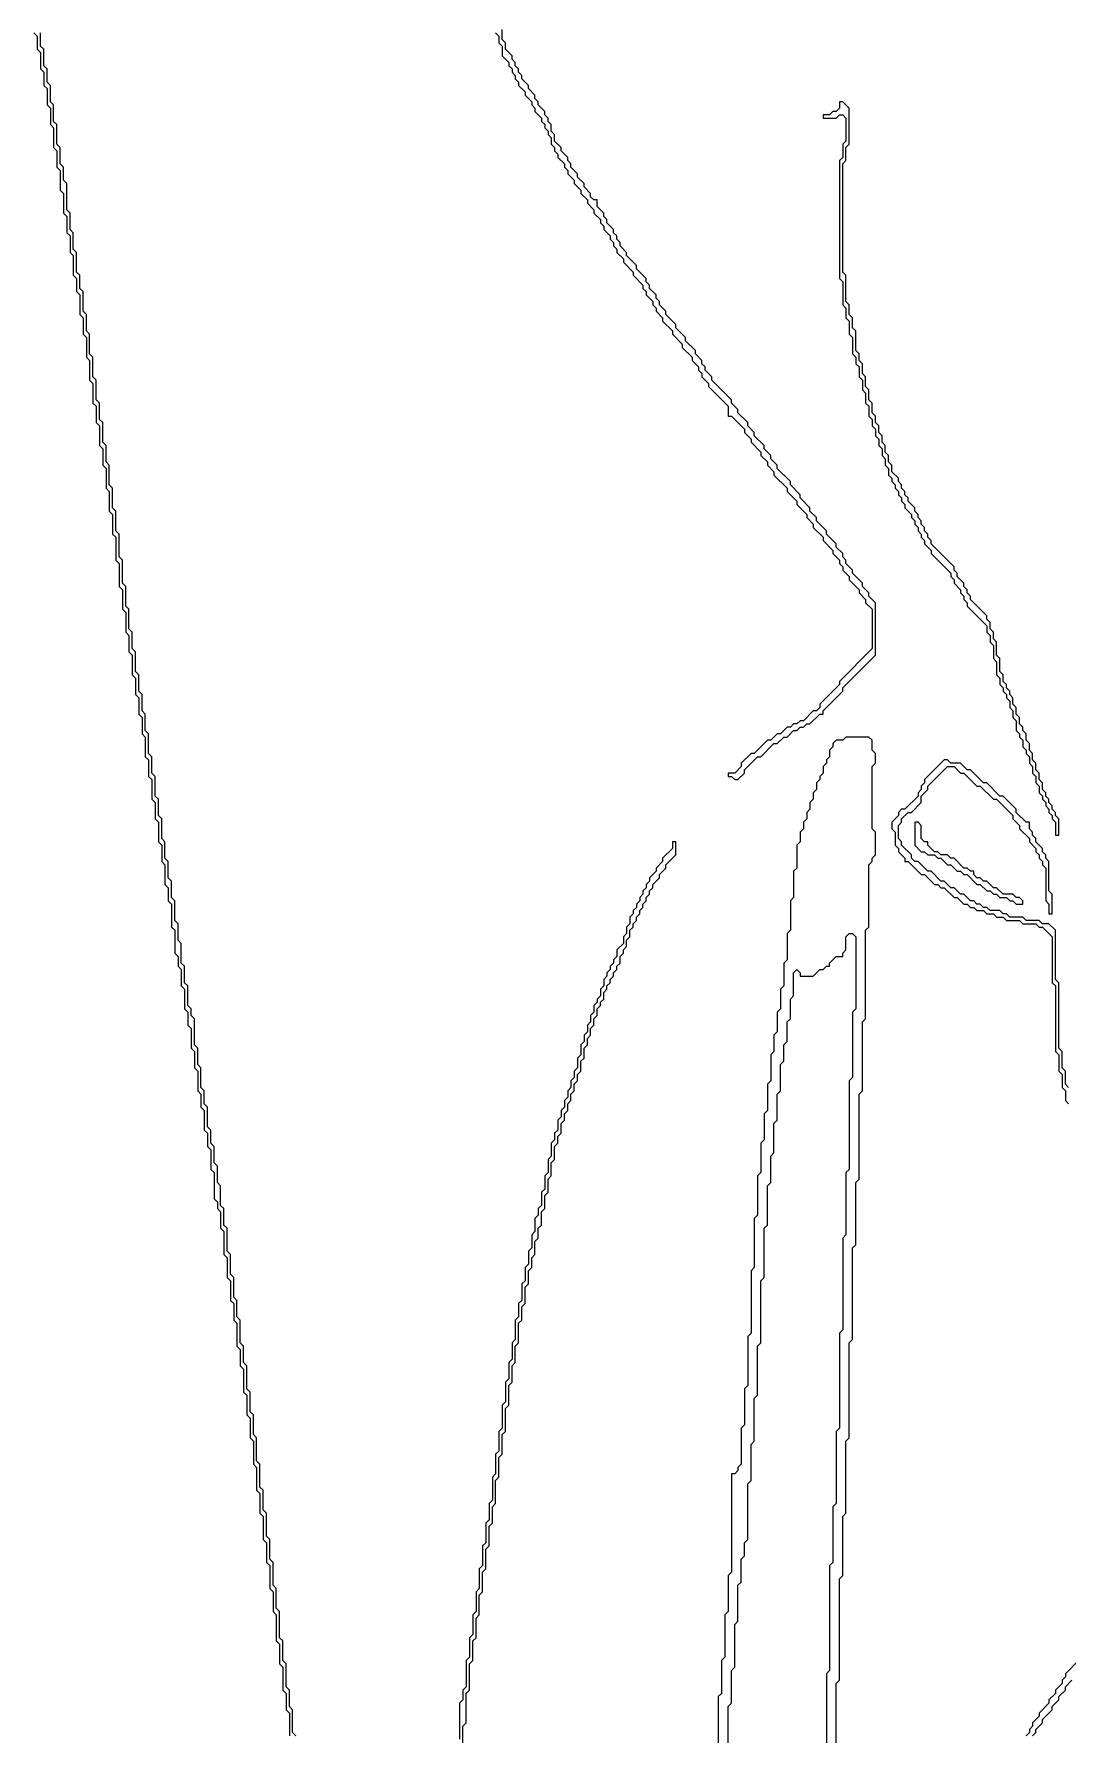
# Model space of a CAD drawing. Header units: metres. Extents: x 0 to 500, y 0 to 703.
# Drawn here: x 292.1 to 331.6, y 103.8 to 168.7 of the extents above; entities that cross this region are included whole.
import ezdxf

# ---------------------------------------------------------------- set-up
doc = ezdxf.new("R2010")
doc.units = ezdxf.units.M

msp = doc.modelspace()

# ---------------------------------------------------------------- linework, layer by layer
for points in [[(292.125, 168.75), (292.25, 168.625), (292.25, 168.125), (292.375, 168), (292.375, 167.375), (292.5, 167.25), (292.5, 166.75), (292.625, 166.625), (292.625, 166), (292.75, 165.875), (292.75, 165.25), (292.875, 165.125), (292.875, 164.375), (293, 164.25), (293, 163.625), (293.125, 163.5), (293.125, 162.75), (293.25, 162.625), (293.25, 161.875), (293.375, 161.75), (293.375, 161.125), (293.5, 161), (293.5, 160.375), (293.625, 160.25), (293.625, 159.5), (293.75, 159.375), (293.75, 158.875), (293.875, 158.75), (293.875, 158), (294, 157.875), (294, 157.25), (294.125, 157.125), (294.125, 156.375), (294.25, 156.25), (294.25, 155.5), (294.375, 155.375), (294.375, 154.625), (294.5, 154.5), (294.5, 153.875), (294.625, 153.75), (294.625, 153), (294.75, 152.875), (294.75, 152.25), (294.875, 152.125), (294.875, 151.375), (295, 151.25), (295, 150.5), (295.125, 150.375), (295.125, 149.625), (295.25, 149.5), (295.25, 148.625), (295.375, 148.5), (295.375, 147.625), (295.5, 147.5), (295.5, 146.75), (295.625, 146.625), (295.625, 145.875), (295.75, 145.75), (295.75, 145.125), (295.875, 145), (295.875, 144.25), (296, 144.125), (296, 143.5), (296.125, 143.375), (296.125, 142.75), (296.25, 142.625), (296.25, 142), (296.375, 141.875), (296.375, 141.125), (296.5, 141), (296.5, 140.375), (296.625, 140.25), (296.625, 139.5), (296.75, 139.375), (296.75, 138.75), (296.875, 138.625), (296.875, 137.875), (297, 137.75), (297, 137.125), (297.125, 137), (297.125, 136.25), (297.25, 136.125), (297.25, 135.625), (297.375, 135.5), (297.375, 134.625), (297.5, 134.5), (297.5, 133.625), (297.625, 133.5), (297.625, 133.125), (297.75, 133), (297.75, 132.375), (297.875, 132.25), (297.875, 131.5), (298, 131.375), (298, 130.875), (298.125, 130.75), (298.125, 130), (298.25, 129.875), (298.25, 129.25), (298.375, 129.125), (298.375, 128.375), (298.5, 128.25), (298.5, 127.75), (298.625, 127.625), (298.625, 126.875), (298.75, 126.75), (298.75, 126.25), (298.875, 126.125), (298.875, 125.375), (299, 125.25), (299, 124.25), (299.125, 124.125), (299.125, 123.875), (299.25, 123.75), (299.25, 123.125), (299.375, 123), (299.375, 122.125), (299.5, 122), (299.5, 121.25), (299.625, 121.125), (299.625, 120.375), (299.75, 120.25), (299.75, 119.625), (299.875, 119.5), (299.875, 118.625), (300, 118.5), (300, 117.875), (300.125, 117.75), (300.125, 116.875), (300.25, 116.75), (300.25, 116), (300.375, 115.875), (300.375, 115.125), (300.5, 115), (300.5, 114.125), (300.625, 114), (300.625, 113.125), (300.75, 113), (300.75, 112.25), (300.875, 112.125), (300.875, 111.25), (301, 111.125), (301, 110.375), (301.125, 110.25), (301.125, 109.375), (301.25, 109.25), (301.25, 108.5), (301.375, 108.375), (301.375, 107.375), (301.5, 107.25), (301.5, 106.5), (301.625, 106.375), (301.625, 105.5), (301.75, 105.375), (301.75, 104.75), (301.875, 104.625), (301.875, 103.75)], [(302.125, 103.75), (302, 103.875), (302, 104.75), (301.875, 104.875), (301.875, 105.5), (301.75, 105.625), (301.75, 106.5), (301.625, 106.625), (301.625, 107.375), (301.5, 107.5), (301.5, 108.5), (301.375, 108.625), (301.375, 109.375), (301.25, 109.5), (301.25, 110.375), (301.125, 110.5), (301.125, 111.25), (301, 111.375), (301, 112.25), (300.875, 112.375), (300.875, 113.125), (300.75, 113.25), (300.75, 114.125), (300.625, 114.25), (300.625, 115.125), (300.5, 115.25), (300.5, 116), (300.375, 116.125), (300.375, 116.875), (300.25, 117), (300.25, 117.875), (300.125, 118), (300.125, 118.625), (300, 118.75), (300, 119.625), (299.875, 119.75), (299.875, 120.375), (299.75, 120.5), (299.75, 121.25), (299.625, 121.375), (299.625, 122.125), (299.5, 122.25), (299.5, 123.125), (299.375, 123.25), (299.375, 123.875), (299.25, 124), (299.25, 124.75), (299.125, 124.875), (299.125, 125.5), (299, 125.625), (299, 126.25), (298.875, 126.375), (298.875, 126.875), (298.75, 127), (298.75, 127.75), (298.625, 127.875), (298.625, 128.375), (298.5, 128.5), (298.5, 129.25), (298.375, 129.375), (298.375, 130), (298.25, 130.125), (298.25, 131.125), (298.125, 131.25), (298.125, 131.5), (298, 131.625), (298, 132.375), (297.875, 132.5), (297.875, 133.125), (297.75, 133.25), (297.75, 134), (297.625, 134.125), (297.625, 134.75), (297.5, 134.875), (297.5, 135.625), (297.375, 135.75), (297.375, 136.375), (297.25, 136.5), (297.25, 137.125), (297.125, 137.25), (297.125, 137.875), (297, 138), (297, 138.75), (296.875, 138.875), (296.875, 139.5), (296.75, 139.625), (296.75, 140.375), (296.625, 140.5), (296.625, 141.125), (296.5, 141.25), (296.5, 142), (296.375, 142.125), (296.375, 142.75), (296.25, 142.875), (296.25, 143.5), (296.125, 143.625), (296.125, 144.25), (296, 144.375), (296, 145.125), (295.875, 145.25), (295.875, 145.875), (295.75, 146), (295.75, 146.75), (295.625, 146.875), (295.625, 147.625), (295.5, 147.75), (295.5, 148.625), (295.375, 148.75), (295.375, 149.625), (295.25, 149.75), (295.25, 150.5), (295.125, 150.625), (295.125, 151.375), (295, 151.5), (295, 152.25), (294.875, 152.375), (294.875, 153), (294.75, 153.125), (294.75, 153.875), (294.625, 154), (294.625, 154.625), (294.5, 154.75), (294.5, 155.5), (294.375, 155.625), (294.375, 156.375), (294.25, 156.5), (294.25, 157.25), (294.125, 157.375), (294.125, 158), (294, 158.125), (294, 158.875), (293.875, 159), (293.875, 159.5), (293.75, 159.625), (293.75, 160.375), (293.625, 160.5), (293.625, 161.125), (293.5, 161.25), (293.5, 161.875), (293.375, 162), (293.375, 163), (293.25, 163.125), (293.25, 163.625), (293.125, 163.75), (293.125, 164.375), (293, 164.5), (293, 165.25), (292.875, 165.375), (292.875, 166), (292.75, 166.125), (292.75, 166.75), (292.625, 166.875), (292.625, 167.375), (292.5, 167.5), (292.5, 168.125), (292.375, 168.25), (292.375, 168.75)], [(309.75, 168.75), (309.875, 168.625), (309.875, 168.375), (310, 168.25), (310, 167.875), (310.25, 167.625), (310.25, 167.5), (310.375, 167.375), (310.375, 167.25), (310.5, 167.125), (310.5, 167), (310.625, 166.875), (310.625, 166.75), (310.875, 166.5), (310.875, 166.375), (311.125, 166.125), (311.125, 166), (311.25, 165.875), (311.25, 165.75), (311.5, 165.5), (311.5, 165.375), (311.625, 165.25), (311.625, 165.125), (311.75, 165), (311.75, 164.875), (311.875, 164.75), (311.875, 164.5), (312, 164.375), (312, 164.25), (312.125, 164.125), (312.125, 164), (312.375, 163.75), (312.375, 163.625), (312.5, 163.5), (312.5, 163.375), (312.75, 163.125), (312.75, 163), (313, 162.75), (313, 162.625), (313.25, 162.375), (313.25, 162.25), (313.5, 162), (313.5, 161.875), (313.75, 161.625), (313.75, 161.5), (313.875, 161.375), (313.875, 161.25), (314.125, 161), (314.125, 160.875), (314.25, 160.75), (314.25, 160.625), (314.375, 160.5), (314.375, 160.375), (314.625, 160.125), (314.625, 160), (315, 159.625), (315, 159.5), (315.375, 159.125), (315.375, 159), (315.5, 158.875), (315.5, 158.75), (315.75, 158.5), (315.75, 158.375), (315.875, 158.25), (315.875, 158.125), (316.125, 157.875), (316.125, 157.75), (316.5, 157.375), (316.5, 157.25), (316.875, 156.875), (316.875, 156.75), (317.25, 156.375), (317.25, 156.25), (317.5, 156), (317.5, 155.875), (317.625, 155.75), (317.625, 155.625), (317.875, 155.375), (317.875, 155.25), (318.625, 154.5), (318.625, 154.125), (318.75, 154.125), (319.25, 153.625), (319.25, 153.5), (319.5, 153.25), (319.5, 153.125), (319.875, 152.75), (319.875, 152.625), (320.125, 152.375), (320.125, 152.25), (320.375, 152), (320.375, 151.875), (320.875, 151.375), (320.875, 151.25), (321.25, 150.875), (321.25, 150.75), (321.625, 150.375), (321.625, 150.25), (321.875, 150), (321.875, 149.875), (322.25, 149.5), (322.25, 149.375), (322.625, 149), (322.625, 148.875), (322.875, 148.625), (322.875, 148.5), (323, 148.375), (323, 148.25), (323.25, 148), (323.25, 147.875), (323.625, 147.5), (323.625, 147.375), (323.875, 147.125), (323.875, 147), (324.125, 146.75), (324.125, 145.25), (322.875, 144), (322.875, 143.875), (322.125, 143.125), (322.125, 143), (322, 142.875), (321.875, 142.875), (321.5, 142.5), (321.375, 142.5), (321.25, 142.375), (321.125, 142.375), (321, 142.25), (320.875, 142.25), (320.625, 142), (320.5, 142), (320.25, 141.75), (320.125, 141.75), (319.625, 141.25), (319.5, 141.25), (319.125, 140.875), (319.125, 140.75), (318.875, 140.5), (318.625, 140.5), (318.625, 140.375), (318.75, 140.375), (318.875, 140.25), (319, 140.25), (319.25, 140.5), (319.25, 140.625), (319.75, 141.125), (319.875, 141.125), (320.375, 141.625), (320.5, 141.625), (320.75, 141.875), (320.875, 141.875), (321.125, 142.125), (321.25, 142.125), (321.375, 142.25), (321.5, 142.25), (321.625, 142.375), (321.75, 142.375), (322.125, 142.75), (322.25, 142.75), (322.25, 142.875), (323, 143.625), (323, 143.75), (324.25, 145), (324.25, 147), (324, 147.25), (324, 147.375), (323.75, 147.625), (323.75, 147.75), (323.375, 148.125), (323.375, 148.25), (323.125, 148.5), (323.125, 148.625), (323, 148.75), (323, 148.875), (322.75, 149.125), (322.75, 149.25), (322.375, 149.625), (322.375, 149.75), (322, 150.125), (322, 150.25), (321.75, 150.5), (321.75, 150.625), (321.375, 151), (321.375, 151.125), (321, 151.5), (321, 151.625), (320.5, 152.125), (320.5, 152.25), (320.25, 152.5), (320.25, 152.625), (320, 152.875), (320, 153), (319.625, 153.375), (319.625, 153.5), (319.375, 153.75), (319.375, 153.875), (319, 154.25), (319, 154.375), (318.75, 154.625), (318.75, 154.75), (318, 155.5), (318, 155.625), (317.75, 155.875), (317.75, 156), (317.625, 156.125), (317.625, 156.25), (317.375, 156.5), (317.375, 156.625), (317, 157), (317, 157.125), (316.625, 157.5), (316.625, 157.625), (316.25, 158), (316.25, 158.125), (316, 158.375), (316, 158.5), (315.875, 158.625), (315.875, 158.75), (315.625, 159), (315.625, 159.125), (315.5, 159.25), (315.5, 159.375), (315.125, 159.75), (315.125, 159.875), (314.75, 160.25), (314.75, 160.375), (314.5, 160.625), (314.5, 160.75), (314.375, 160.875), (314.375, 161), (314.25, 161.125), (314.25, 161.25), (314, 161.5), (314, 161.625), (313.875, 161.75), (313.875, 161.875), (313.625, 162.125), (313.625, 162.375), (313.5, 162.375), (313.375, 162.5), (313.375, 162.625), (313.125, 162.875), (313.125, 163), (312.875, 163.25), (312.875, 163.375), (312.625, 163.625), (312.625, 163.75), (312.5, 163.875), (312.5, 164), (312.25, 164.25), (312.25, 164.375), (312, 164.625), (312, 164.875), (311.875, 165), (311.875, 165.25), (311.75, 165.375), (311.75, 165.5), (311.625, 165.625), (311.625, 165.75), (311.375, 166), (311.375, 166.125), (311.25, 166.25), (311.25, 166.375), (311, 166.625), (311, 166.75), (310.75, 167), (310.75, 167.125), (310.625, 167.25), (310.625, 167.375), (310.5, 167.5), (310.5, 167.625), (310.375, 167.75), (310.375, 167.875), (310.125, 168.125), (310.125, 168.375), (310, 168.5), (310, 168.875)], [(322.75, 101.75), (322.75, 105.75), (322.875, 105.875), (322.875, 109.75), (323, 109.875), (323, 112.125), (323.125, 112.25), (323.125, 115), (323.25, 115.125), (323.25, 118.75), (323.375, 118.875), (323.375, 122.375), (323.5, 122.5), (323.5, 124.875), (323.625, 125), (323.625, 128.25), (323.75, 128.375), (323.75, 131), (323.875, 131.125), (323.875, 134.5), (324, 134.625), (324, 137), (324.125, 137.125), (324.125, 137.25), (324.25, 137.375), (324.25, 138.25), (324.125, 138.375), (324.125, 140.75), (324.25, 140.875), (324.25, 141.25), (324.125, 141.375), (324.125, 141.75), (324, 141.875), (323.125, 141.875), (323, 141.75), (322.75, 141.75), (322.625, 141.625), (322.625, 141.5), (322.5, 141.375), (322.5, 141.125), (322.375, 141), (322.375, 140.875), (322.25, 140.75), (322.25, 140.5), (322.125, 140.375), (322.125, 140.25), (322, 140.125), (322, 139.875), (321.875, 139.75), (321.875, 139.5), (321.75, 139.375), (321.75, 139.125), (321.625, 139), (321.625, 138.75), (321.5, 138.625), (321.5, 138.375), (321.375, 138.25), (321.375, 137.875), (321.25, 137.75), (321.25, 136.875), (321.125, 136.75), (321.125, 135.75), (321, 135.625), (321, 134.5), (320.875, 134.375), (320.875, 133.375), (320.75, 133.25), (320.75, 132.375), (320.625, 132.25), (320.625, 131.5), (320.5, 131.375), (320.5, 130.625), (320.375, 130.5), (320.375, 129.875), (320.25, 129.75), (320.25, 128.75), (320.125, 128.625), (320.125, 127.625), (320, 127.5), (320, 126.5), (319.875, 126.375), (319.875, 125.25), (319.75, 125.125), (319.75, 123.625), (319.625, 123.5), (319.625, 121.625), (319.5, 121.5), (319.5, 119.125), (319.375, 119), (319.375, 117.125), (319.25, 117), (319.25, 115.625), (319.125, 115.5), (319.125, 114.125), (319, 114), (319, 113.875), (318.875, 113.75), (318.75, 113.75), (318.75, 110), (318.625, 109.875), (318.625, 108.5), (318.5, 108.375), (318.5, 106.75), (318.375, 106.625), (318.375, 105.375), (318.25, 105.25), (318.25, 103.375)], [(331.625, 128.5), (331.5, 128.625), (331.5, 129.125), (331.375, 129.25), (331.375, 129.875), (331.25, 130), (331.25, 132.5), (331.125, 132.625), (331.125, 134.5), (330.875, 134.75), (330.625, 134.75), (330.5, 134.875), (330, 134.875), (329.875, 135), (329.375, 135), (329.25, 135.125), (329.125, 135.125), (329, 135.25), (328.625, 135.25), (328.5, 135.375), (328.375, 135.375), (328.25, 135.5), (328.125, 135.5), (328, 135.625), (327.875, 135.625), (327.625, 135.875), (327.5, 135.875), (327.25, 136.125), (327.125, 136.125), (326.875, 136.375), (326.75, 136.375), (326.375, 136.75), (326.25, 136.75), (325.875, 137.125), (325.75, 137.125), (325.625, 137.25), (325.625, 137.375), (325.25, 137.75), (325.25, 137.875), (325.125, 138), (325.125, 138.5), (325.25, 138.625), (325.25, 138.75), (325.5, 139), (325.625, 139), (326, 139.375), (326, 139.625), (326.25, 139.875), (326.25, 140), (327, 140.75), (327.25, 140.75), (327.5, 140.5), (327.625, 140.5), (328.125, 140), (328.25, 140), (328.75, 139.5), (328.875, 139.5), (329.5, 138.875), (329.5, 138.75), (329.75, 138.5), (329.75, 138.375), (330.125, 138), (330.125, 137.875), (330.375, 137.625), (330.375, 137.5), (330.5, 137.375), (330.5, 137.25), (330.625, 137.125), (330.625, 137), (330.75, 136.875), (330.75, 135.625), (330.875, 135.5), (330.875, 135.125), (331, 135.125), (331, 135.875), (330.875, 136), (330.875, 137.125), (330.75, 137.25), (330.75, 137.375), (330.625, 137.5), (330.625, 137.625), (330.375, 137.875), (330.375, 138), (330.25, 138.125), (330.25, 138.25), (330.125, 138.375), (330.125, 138.625), (330, 138.625), (329.625, 139), (329.625, 139.125), (329.125, 139.625), (329, 139.625), (328.5, 140.125), (328.375, 140.125), (327.875, 140.625), (327.75, 140.625), (327.5, 140.875), (327.125, 140.875), (327, 141), (326.875, 141), (326.125, 140.25), (326.125, 140.125), (326, 140), (326, 139.875), (325.875, 139.75), (325.875, 139.625), (325.375, 139.125), (325.25, 139.125), (325.125, 139), (325.125, 138.875), (324.875, 138.625), (324.875, 138.375), (325, 138.25), (325, 137.75), (325.125, 137.625), (325.125, 137.5), (325.375, 137.25), (325.375, 137.125), (325.5, 137.125), (326, 136.625), (326.125, 136.625), (326.5, 136.25), (326.625, 136.25), (326.75, 136.125), (326.875, 136.125), (327.25, 135.75), (327.375, 135.75), (327.625, 135.5), (327.75, 135.5), (327.875, 135.375), (328, 135.375), (328.125, 135.25), (328.375, 135.25), (328.5, 135.125), (328.75, 135.125), (328.875, 135), (329.125, 135), (329.25, 134.875), (329.75, 134.875), (329.875, 134.75), (330.375, 134.75), (330.5, 134.625), (330.625, 134.625), (331, 134.25), (331, 132.5), (331.125, 132.375), (331.125, 129.875), (331.25, 129.75), (331.25, 129.125), (331.375, 129), (331.375, 128.5), (331.5, 128.375), (331.5, 128), (331.625, 127.875)], [(308.5, 103.25), (308.5, 104.125), (308.625, 104.25), (308.625, 105.375), (308.75, 105.5), (308.75, 106.5), (308.875, 106.625), (308.875, 107.375), (309, 107.5), (309, 108.25), (309.125, 108.375), (309.125, 109.125), (309.25, 109.25), (309.25, 110), (309.375, 110.125), (309.375, 110.875), (309.5, 111), (309.5, 111.75), (309.625, 111.875), (309.625, 112.5), (309.75, 112.625), (309.75, 113.5), (309.875, 113.625), (309.875, 114.375), (310, 114.5), (310, 115.25), (310.125, 115.375), (310.125, 116.25), (310.25, 116.375), (310.25, 117.125), (310.375, 117.25), (310.375, 117.875), (310.5, 118), (310.5, 118.625), (310.625, 118.75), (310.625, 119.5), (310.75, 119.625), (310.75, 120.125), (310.875, 120.25), (310.875, 120.875), (311, 121), (311, 121.5), (311.125, 121.625), (311.125, 122), (311.25, 122.125), (311.25, 122.625), (311.375, 122.75), (311.375, 123.125), (311.5, 123.25), (311.5, 123.75), (311.625, 123.875), (311.625, 124.375), (311.75, 124.5), (311.75, 125), (311.875, 125.125), (311.875, 125.625), (312, 125.75), (312, 126.25), (312.125, 126.375), (312.125, 126.625), (312.25, 126.75), (312.25, 127.125), (312.375, 127.25), (312.375, 127.5), (312.5, 127.625), (312.5, 127.875), (312.625, 128), (312.625, 128.25), (312.75, 128.375), (312.75, 128.625), (312.875, 128.75), (312.875, 129), (313, 129.125), (313, 129.5), (313.125, 129.625), (313.125, 130), (313.25, 130.125), (313.25, 130.375), (313.375, 130.5), (313.375, 130.75), (313.5, 130.875), (313.5, 131.125), (313.625, 131.25), (313.625, 131.5), (313.75, 131.625), (313.75, 131.75), (313.875, 131.875), (313.875, 132.125), (314, 132.25), (314, 132.375), (314.125, 132.5), (314.125, 132.625), (314.25, 132.75), (314.25, 132.875), (314.375, 133), (314.375, 133.125), (314.5, 133.25), (314.5, 133.5), (314.625, 133.625), (314.625, 133.75), (314.75, 133.875), (314.75, 134.125), (314.875, 134.25), (314.875, 134.5), (315, 134.625), (315, 134.75), (315.125, 134.875), (315.125, 135), (315.25, 135.125), (315.25, 135.25), (315.375, 135.375), (315.375, 135.5), (315.5, 135.625), (315.5, 135.75), (315.625, 135.875), (315.625, 136), (315.75, 136.125), (315.75, 136.25), (316, 136.5), (316, 136.625), (316.25, 136.875), (316.25, 137), (316.625, 137.375), (316.625, 137.875), (316.5, 137.875), (316.5, 137.625), (316.125, 137.25), (316.125, 137.125), (315.875, 136.875), (315.875, 136.75), (315.625, 136.5), (315.625, 136.375), (315.5, 136.25), (315.5, 136.125), (315.375, 136), (315.375, 135.875), (315.25, 135.75), (315.25, 135.625), (315.125, 135.5), (315.125, 135.375), (315, 135.25), (315, 135.125), (314.875, 135), (314.875, 134.75), (314.75, 134.625), (314.75, 134.375), (314.625, 134.25), (314.625, 134), (314.375, 133.75), (314.375, 133.5), (314.25, 133.375), (314.25, 133.25), (314.125, 133.125), (314.125, 133), (314, 132.875), (314, 132.75), (313.875, 132.625), (313.875, 132.375), (313.75, 132.25), (313.75, 132), (313.625, 131.875), (313.625, 131.75), (313.5, 131.625), (313.5, 131.375), (313.375, 131.25), (313.375, 131), (313.25, 130.875), (313.25, 130.625), (313.125, 130.5), (313.125, 130.25), (313, 130.125), (313, 129.75), (312.875, 129.625), (312.875, 129.25), (312.75, 129.125), (312.75, 128.875), (312.625, 128.75), (312.625, 128.5), (312.5, 128.375), (312.5, 128.125), (312.375, 128), (312.375, 127.75), (312.25, 127.625), (312.25, 127.375), (312.125, 127.25), (312.125, 126.875), (312, 126.75), (312, 126.5), (311.875, 126.375), (311.875, 125.875), (311.75, 125.75), (311.75, 125.25), (311.625, 125.125), (311.625, 124.625), (311.5, 124.5), (311.5, 124), (311.375, 123.875), (311.375, 123.625), (311.25, 123.5), (311.25, 123), (311.125, 122.875), (311.125, 122.375), (311, 122.25), (311, 121.75), (310.875, 121.625), (310.875, 121.125), (310.75, 121), (310.75, 120.375), (310.625, 120.25), (310.625, 119.75), (310.5, 119.625), (310.5, 118.875), (310.375, 118.75), (310.375, 118.125), (310.25, 118), (310.25, 117.375), (310.125, 117.25), (310.125, 116.5), (310, 116.375), (310, 115.5), (309.875, 115.375), (309.875, 114.625), (309.75, 114.5), (309.75, 113.75), (309.625, 113.625), (309.625, 112.75), (309.5, 112.625), (309.5, 112), (309.375, 111.875), (309.375, 111.125), (309.25, 111), (309.25, 110.25), (309.125, 110.125), (309.125, 109.375), (309, 109.25), (309, 108.5), (308.875, 108.375), (308.875, 107.625), (308.75, 107.5), (308.75, 106.75), (308.625, 106.625), (308.625, 105.625), (308.5, 105.5), (308.5, 105.125), (308.375, 105), (308.375, 103.625)], [(318.625, 103), (318.625, 104.875), (318.75, 105), (318.75, 106.25), (318.875, 106.375), (318.875, 108), (319, 108.125), (319, 109.5), (319.125, 109.625), (319.125, 110.5), (319.25, 110.625), (319.25, 111.125), (319.375, 111.25), (319.375, 113.375), (319.5, 113.5), (319.5, 114.875), (319.625, 115), (319.625, 116.625), (319.75, 116.75), (319.75, 118.625), (319.875, 118.75), (319.875, 121.125), (320, 121.25), (320, 123.125), (320.125, 123.25), (320.125, 124.75), (320.25, 124.875), (320.25, 125.875), (320.375, 126), (320.375, 127.125), (320.5, 127.25), (320.5, 128.25), (320.625, 128.375), (320.625, 129.375), (320.75, 129.5), (320.75, 130.125), (320.875, 130.25), (320.875, 131), (321, 131.125), (321, 131.875), (321.125, 132), (321.125, 132.875), (321.25, 133), (321.375, 132.875), (321.375, 132.75), (321.875, 132.75), (322.125, 133), (322.25, 133), (322.375, 133.125), (322.5, 133.125), (322.5, 133.25), (322.75, 133.5), (323, 133.5), (323, 133.625), (323.125, 133.75), (323.125, 134.25), (323.25, 134.375), (323.375, 134.375), (323.5, 134.25), (323.5, 131.5), (323.375, 131.375), (323.375, 128.875), (323.25, 128.75), (323.25, 125.375), (323.125, 125.25), (323.125, 122.875), (323, 122.75), (323, 119.25), (322.875, 119.125), (322.875, 115.5), (322.75, 115.375), (322.75, 112.625), (322.625, 112.5), (322.625, 110.375), (322.5, 110.25), (322.5, 106.25), (322.375, 106.125), (322.375, 102.125)], [(332, 106.625), (331.5, 106.125), (331.5, 106), (331.375, 105.875), (331.375, 105.75), (331.125, 105.5), (331.125, 105.375), (330.875, 105.125), (330.875, 105), (330.5, 104.625), (330.5, 104.5), (330.25, 104.25), (330.25, 104.125), (330.125, 104), (330.125, 103.875), (330, 103.75)], [(330.25, 103.75), (330.375, 103.875), (330.375, 104), (330.625, 104.25), (330.625, 104.375), (331, 104.75), (331, 104.875), (331.25, 105.125), (331.25, 105.25), (331.5, 105.5), (331.5, 105.625), (331.75, 105.875)]]:
    msp.add_lwpolyline(points)
for points in [[(322.875, 166.125), (322.875, 165.875), (322.75, 165.75), (322.625, 165.75), (322.5, 165.625), (322.25, 165.625), (322.25, 165.5), (322.75, 165.5), (322.875, 165.625), (323, 165.625), (323.125, 165.5), (323.125, 164.625), (323, 164.5), (323, 164), (322.875, 163.875), (322.875, 159.375), (323, 159.25), (323, 158.375), (323.125, 158.25), (323.125, 157.875), (323.25, 157.75), (323.25, 157.25), (323.375, 157.125), (323.375, 156.5), (323.5, 156.375), (323.5, 156.125), (323.625, 156), (323.625, 155.625), (323.75, 155.5), (323.75, 155.125), (323.875, 155), (323.875, 154.625), (324, 154.5), (324, 154.125), (324.125, 154), (324.125, 153.75), (324.25, 153.625), (324.25, 153.375), (324.375, 153.25), (324.375, 153), (324.5, 152.875), (324.5, 152.625), (324.625, 152.5), (324.625, 152.25), (324.75, 152.125), (324.75, 151.875), (324.875, 151.75), (324.875, 151.625), (325, 151.5), (325, 151.375), (325.125, 151.25), (325.125, 151.125), (325.25, 151), (325.25, 150.875), (325.375, 150.75), (325.375, 150.625), (325.625, 150.375), (325.625, 150.25), (325.75, 150.125), (325.75, 150), (325.875, 149.875), (325.875, 149.75), (326, 149.625), (326, 149.5), (326.125, 149.375), (326.125, 149.25), (326.375, 149), (326.375, 148.875), (327.125, 148.125), (327.125, 148), (327.25, 147.875), (327.25, 147.75), (327.5, 147.5), (327.5, 147.375), (327.625, 147.25), (327.625, 147.125), (327.75, 147), (327.75, 146.875), (328.5, 146.125), (328.5, 145.875), (328.625, 145.75), (328.625, 145.5), (328.75, 145.375), (328.75, 144.875), (328.875, 144.75), (328.875, 144.25), (329, 144.125), (329, 143.875), (329.125, 143.75), (329.125, 143.625), (329.25, 143.5), (329.25, 143.375), (329.375, 143.25), (329.375, 143), (329.5, 142.875), (329.5, 142.625), (329.625, 142.5), (329.625, 142.125), (329.75, 142), (329.75, 141.875), (329.875, 141.75), (329.875, 141.5), (330, 141.375), (330, 141.25), (330.125, 141.125), (330.125, 140.875), (330.25, 140.75), (330.25, 140.5), (330.375, 140.375), (330.375, 140.125), (330.5, 140), (330.5, 139.75), (330.625, 139.625), (330.625, 139.5), (330.75, 139.375), (330.75, 139.25), (330.875, 139.125), (330.875, 139), (331, 138.875), (331, 138.75), (331.125, 138.625), (331.125, 138.125), (331.25, 138.125), (331.25, 138.75), (331.125, 138.875), (331.125, 139), (331, 139.125), (331, 139.25), (330.875, 139.375), (330.875, 139.5), (330.75, 139.625), (330.75, 139.75), (330.625, 139.875), (330.625, 140.125), (330.5, 140.25), (330.5, 140.5), (330.375, 140.625), (330.375, 140.875), (330.25, 141), (330.25, 141.25), (330.125, 141.375), (330.125, 141.625), (330, 141.75), (330, 142), (329.875, 142.125), (329.875, 142.25), (329.75, 142.375), (329.75, 142.625), (329.625, 142.75), (329.625, 143), (329.5, 143.125), (329.5, 143.375), (329.375, 143.5), (329.375, 143.625), (329.25, 143.75), (329.25, 143.875), (329.125, 144), (329.125, 144.25), (329, 144.375), (329, 144.875), (328.875, 145), (328.875, 145.5), (328.75, 145.625), (328.75, 145.875), (328.625, 146), (328.625, 146.25), (328.5, 146.375), (328.5, 146.5), (327.875, 147.125), (327.875, 147.25), (327.75, 147.375), (327.75, 147.5), (327.625, 147.625), (327.625, 147.75), (327.375, 148), (327.375, 148.125), (327.25, 148.25), (327.25, 148.375), (326.375, 149.25), (326.375, 149.375), (326.25, 149.5), (326.25, 149.625), (326.125, 149.75), (326.125, 149.875), (326, 150), (326, 150.125), (325.875, 150.25), (325.875, 150.375), (325.75, 150.5), (325.75, 150.625), (325.5, 150.875), (325.5, 151), (325.375, 151.125), (325.375, 151.25), (325.25, 151.375), (325.25, 151.5), (325.125, 151.625), (325.125, 151.75), (324.875, 152), (324.875, 152.25), (324.75, 152.375), (324.75, 152.625), (324.625, 152.75), (324.625, 153), (324.5, 153.125), (324.5, 153.375), (324.375, 153.5), (324.375, 153.75), (324.25, 153.875), (324.25, 154.125), (324.125, 154.25), (324.125, 154.625), (324, 154.75), (324, 155.125), (323.875, 155.25), (323.875, 155.625), (323.75, 155.75), (323.75, 156.125), (323.625, 156.25), (323.625, 156.5), (323.5, 156.625), (323.5, 157.375), (323.375, 157.5), (323.375, 157.875), (323.25, 158), (323.25, 158.375), (323.125, 158.5), (323.125, 159.5), (323, 159.625), (323, 163.75), (323.125, 163.875), (323.125, 164.375), (323.25, 164.5), (323.25, 165.875), (323, 166.125)], [(325.75, 138.625), (325.75, 137.75), (326, 137.5), (326.125, 137.5), (326.25, 137.375), (326.5, 137.375), (326.625, 137.25), (326.75, 137.25), (327, 137), (327.125, 137), (327.375, 136.75), (327.5, 136.75), (327.625, 136.625), (327.75, 136.625), (328.125, 136.25), (328.25, 136.25), (328.5, 136), (328.625, 136), (328.75, 135.875), (328.875, 135.875), (329, 135.75), (329.25, 135.75), (329.375, 135.625), (329.5, 135.625), (329.625, 135.5), (329.875, 135.5), (329.875, 135.625), (329.75, 135.75), (329.625, 135.75), (329.5, 135.875), (329.125, 135.875), (328.875, 136.125), (328.75, 136.125), (328.5, 136.375), (328.375, 136.375), (328.25, 136.5), (328.125, 136.5), (328, 136.625), (328, 136.75), (327.875, 136.75), (327.75, 136.875), (327.625, 136.875), (327.25, 137.25), (327.125, 137.25), (327, 137.375), (326.75, 137.375), (326.625, 137.5), (326.5, 137.5), (326.25, 137.75), (326.25, 137.875), (326.125, 137.875), (326, 138), (326, 138.5), (325.875, 138.625)]]:
    msp.add_lwpolyline(points, close=True)

doc.saveas('drawing.dxf')
